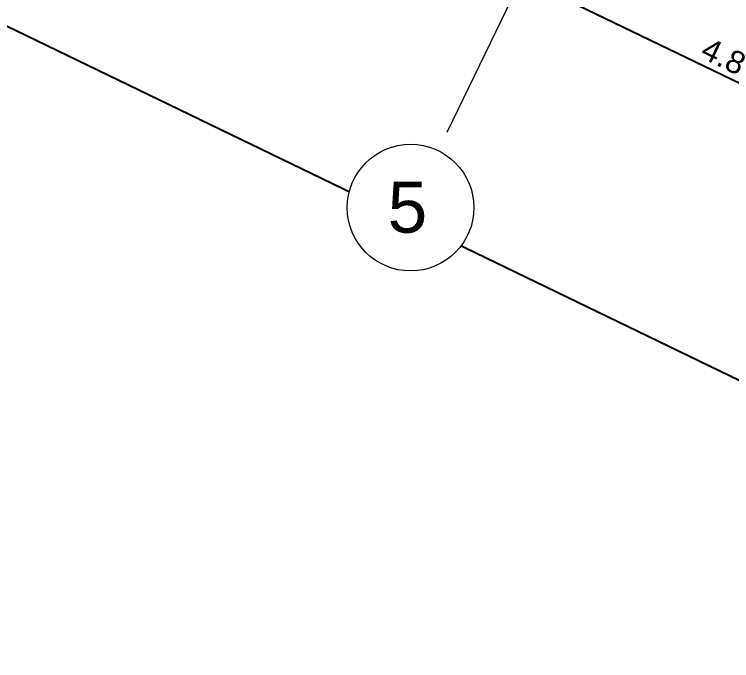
# Model space of a CAD drawing. Header units: metres. Extents: x -466 to 1322, y -1072 to 50.
# Drawn here: x 816.26 to 824.2, y -215.52 to -208.36 of the extents above; entities that cross this region are included whole.
import ezdxf

# ---------------------------------------------------------------- set-up
doc = ezdxf.new("R2010")
doc.units = ezdxf.units.M
doc.set_wipeout_variables(frame=1)
doc.linetypes.add('CENTER2', pattern=[28.575000000000003, 19.05, -3.175, 3.175, -3.175])
for name, color, linetype, lineweight in [('A - TXT 100 -1', 2, 'Continuous', 0), ('A-COTAS', 41, 'Continuous', 0), ('A-EJES', 61, 'CENTER2', 0)]:
    doc.layers.add(name, color=color, linetype=linetype, lineweight=lineweight)
doc.layers.add('AKU_Poligono', color=1, linetype='Continuous')
doc.layers.add('Hatch escaleras', color=7, linetype='Continuous', lineweight=0, true_color=0x78372d)
doc.styles.get("Standard").update_dxf_attribs({"font": 'arial.ttf'})
doc.styles.add('Style-Arial', font='arial.ttf')
doc.dimstyles.new('ISO-25', dxfattribs={"dimscale": 0.1, "dimtxt": 2.5, "dimasz": 2.5, "dimexe": 1.25, "dimexo": 0.625, "dimtad": 1, "dimdsep": 46, "dimtxsty": 'Standard', "dimblk": 'DOT', "dimcen": 2.5, "dimadec": 0, "dimazin": 0, "dimtfac": 1, "dimtmove": 0, "dimatfit": 3, "dimfxl": 1, "dimarcsym": 0})

# ---------------------------------------------------------------- blocks, each defined once
blk = doc.blocks.new('_Dot')
at = {"color": 0, "linetype": 'ByBlock', "lineweight": -2}
blk.add_line((-0.5, 0), (-1, 0), dxfattribs=at)
at = {"color": 0, "linetype": 'ByBlock', "const_width": 0.5}
blk.add_lwpolyline([(-0.25, 0, 1), (0.25, 0, 1)], format="xyb", close=True, dxfattribs=at)
blk = doc.blocks.new('*D69')
at = {"layer": 'A-COTAS', "color": 0, "lineweight": -2, "transparency": 16777216}
for p, q in [((821.8972391280863, -207.9121010331094), (821.9298655111065, -207.8446150961286)), ((822.1005349188673, -208.0659676503371), (825.9588046193601, -209.9312656764949)), ((826.1566775971867, -210.0963490937299), (826.1294740271209, -210.1526182307033))]:
    blk.add_line(p, q, dxfattribs=at)
at = {"layer": 'Defpoints', "color": 0, "transparency": 16777216}
for p in [(821.8700355580207, -207.9683701700824), (826.1838811672523, -210.0400799567569), (826.183881167252, -210.0400799567573)]:
    blk.add_point(p, dxfattribs=at)
at = {"layer": 'A-COTAS', "color": 0, "lineweight": -2, "transparency": 16777216, "xscale": 0.25, "yscale": 0.25, "zscale": 0.25}
for p, rotation in [((821.8754583709753, -207.9571533700746), 154.1983439835457), ((826.183881167252, -210.0400799567573), 334.1983439835457)]:
    blk.add_blockref('_Dot', p, dxfattribs=dict(at, rotation=rotation))
at = {"layer": 'A-COTAS', "color": 0, "transparency": 16777216, "insert": (824.1124309713598, -208.8274295209197), "char_height": 0.25, "attachment_point": 5, "rotation": 334.19834398354567}
blk.add_mtext('4.8', dxfattribs=at)

msp = doc.modelspace()

# ---------------------------------------------------------------- linework, layer by layer
at = {"layer": 'AKU_Poligono'}
msp.add_lwpolyline([(846.6193615101683, -223.2150307709271), (677.9004550265627, -141.6471084457521)], dxfattribs=at)

# ---------------------------------------------------------------- dimensions: what is measured, and where the dimension line sits
at = {"layer": 'A-COTAS'}
dim = msp.add_linear_dim(base=(826.183881167252, -210.0400799567573), p1=(821.8700355580206, -207.9683701700824), p2=(826.1838811672523, -210.0400799567569), angle=334.198343983544, text='4.8', dimstyle='ISO-25', override={"dimtmove": 1}, dxfattribs=at)
dim.commit()
dim.dimension.update_dxf_attribs({"geometry": '*D69', "text_midpoint": (824.1124309713598, -208.8274295209197)})

# ---------------------------------------------------------------- next in the draw order: wipeouts: each hides what was drawn before it
msp.add_wipeout([(821.2826073733844, -210.79396593770366), (821.2997038693609, -210.75337260724518), (821.314217752999, -210.7117858805875), (821.3260917446306, -210.66936988154055), (821.3352789830356, -210.62629200667584), (821.3417432103813, -210.58272226468432), (821.3454589153155, -210.53883260543284), (821.3464114336484, -210.49479624135483), (821.3445970062254, -210.45078696386122), (821.3400227937625, -210.40697845746445), (821.3327068485866, -210.36354361432473), (821.3226780433909, -210.32065385192482), (821.3099759572876, -210.27847843656218), (821.294650719608, -210.2371838153333), (821.2767628120633, -210.19693295924242), (821.2563828300528, -210.15788472002941), (821.2335912040544, -210.12019320325544), (821.2084778822035, -210.08400716011715), (821.1811419753084, -210.0494694003952), (821.1516913657051, -210.0167162288485), (821.1202422814947, -209.98587690728164), (821.086918837845, -209.95707314440767), (821.051852547164, -209.9304186155191), (821.015181800081, -209.90601851386486), (820.9770513192813, -209.8839691354981), (820.9376115883523, -209.86435749924237), (820.8970182578938, -209.84726100326566), (820.8554315312358, -209.8327471196278), (820.8130155321894, -209.82087312799604), (820.7699376573246, -209.8116858895911), (820.7263679153332, -209.80522166224546), (820.6824782560816, -209.80150595731118), (820.6384418920035, -209.80055343897823), (820.59443261451, -209.80236786640126), (820.5506241081131, -209.80694207886404), (820.5071892649734, -209.8142580240402), (820.4642995025736, -209.82428682923592), (820.4221240872108, -209.8369889153389), (820.380829465982, -209.8523141530186), (820.3405786098908, -209.87020206056332), (820.301530370678, -209.8905820425739), (820.263838853904, -209.91337366857215), (820.2276528107658, -209.93848699042326), (820.193115051044, -209.96582289731816), (820.1603618794971, -209.99527350692176), (820.1295225579304, -210.02672259113194), (820.1007187950562, -210.06004603478164), (820.0740642661677, -210.09511232546242), (820.0496641645133, -210.13178307254566), (820.0276147861467, -210.1699135533455), (820.0080031498908, -210.20935328427436), (819.9909066539143, -210.24994661473283), (819.9763927702763, -210.29153334139085), (819.9645187786447, -210.33394934043713), (819.9553315402397, -210.37702721530218), (819.948867312894, -210.4205969572937), (819.9451516079597, -210.46448661654517), (819.9441990896269, -210.50852298062318), (819.9460135170499, -210.55253225811668), (819.9505877295127, -210.59634076451368), (819.9579036746889, -210.63977560765318), (819.9679324798844, -210.6826653700531), (819.9806345659875, -210.72484078541584), (819.9959598036672, -210.7661354066447), (820.0138477112118, -210.80638626273583), (820.0342276932225, -210.8454345019486), (820.0570193192208, -210.88312601872258), (820.0821326410716, -210.91931206186086), (820.1094685479668, -210.9538498215827), (820.1389191575702, -210.9866029931294), (820.1703682417806, -211.0174423146965), (820.2036916854302, -211.04624607757046), (820.2387579761112, -211.07290060645892), (820.2754287231942, -211.0973007081135), (820.313559203994, -211.11935008647993), (820.3529989349229, -211.13896172273576), (820.3935922653815, -211.15605821871247), (820.4351789920394, -211.17057210235032), (820.4775949910859, -211.18244609398198), (820.5206728659506, -211.19163333238703), (820.5642426079421, -211.19809755973256), (820.6081322671937, -211.20181326466707), (820.6521686312717, -211.2027657829999), (820.6961779087653, -211.20095135557676), (820.7399864151622, -211.19637714311398), (820.7834212583018, -211.18906119793803), (820.8263110207017, -211.17903239274222), (820.8684864360644, -211.1663303066391), (820.9097810572933, -211.15100506895953), (820.9500319133844, -211.1331171614147), (820.9890801525972, -211.11273717940412), (821.0267716693713, -211.08994555340587), (821.0629577125095, -211.06483223155487), (821.0974954722313, -211.03749632465986), (821.130248643778, -211.0080457150566), (821.1610879653449, -210.9765966308462), (821.189891728219, -210.9432731871965), (821.2165462571074, -210.9082068965156), (821.2409463587619, -210.87153614943236), (821.2629957371287, -210.83340566863262)]).dxf.layer = 'Hatch escaleras'

# ---------------------------------------------------------------- next in the draw order: linework, layer by layer
at = {"layer": 'A - TXT 100 -1'}
msp.add_circle((820.6453052616376, -210.501659610989), 0.7011397651498625, dxfattribs=at)
at = {"layer": 'A-EJES', "ltscale": 0.1}
msp.add_line((826.8519828425143, -197.6634773391986), (820.9613724760588, -209.8478913982856), dxfattribs=at)

# ---------------------------------------------------------------- next in the draw order: texts
at = {"layer": 'A - TXT 100 -1', "style": 'Style-Arial'}
msp.add_text('5', height=0.5636953699663251, rotation=359.7227450262889, dxfattribs=at).set_placement((820.3910772084126, -210.7772272034526))

doc.saveas('drawing.dxf')
